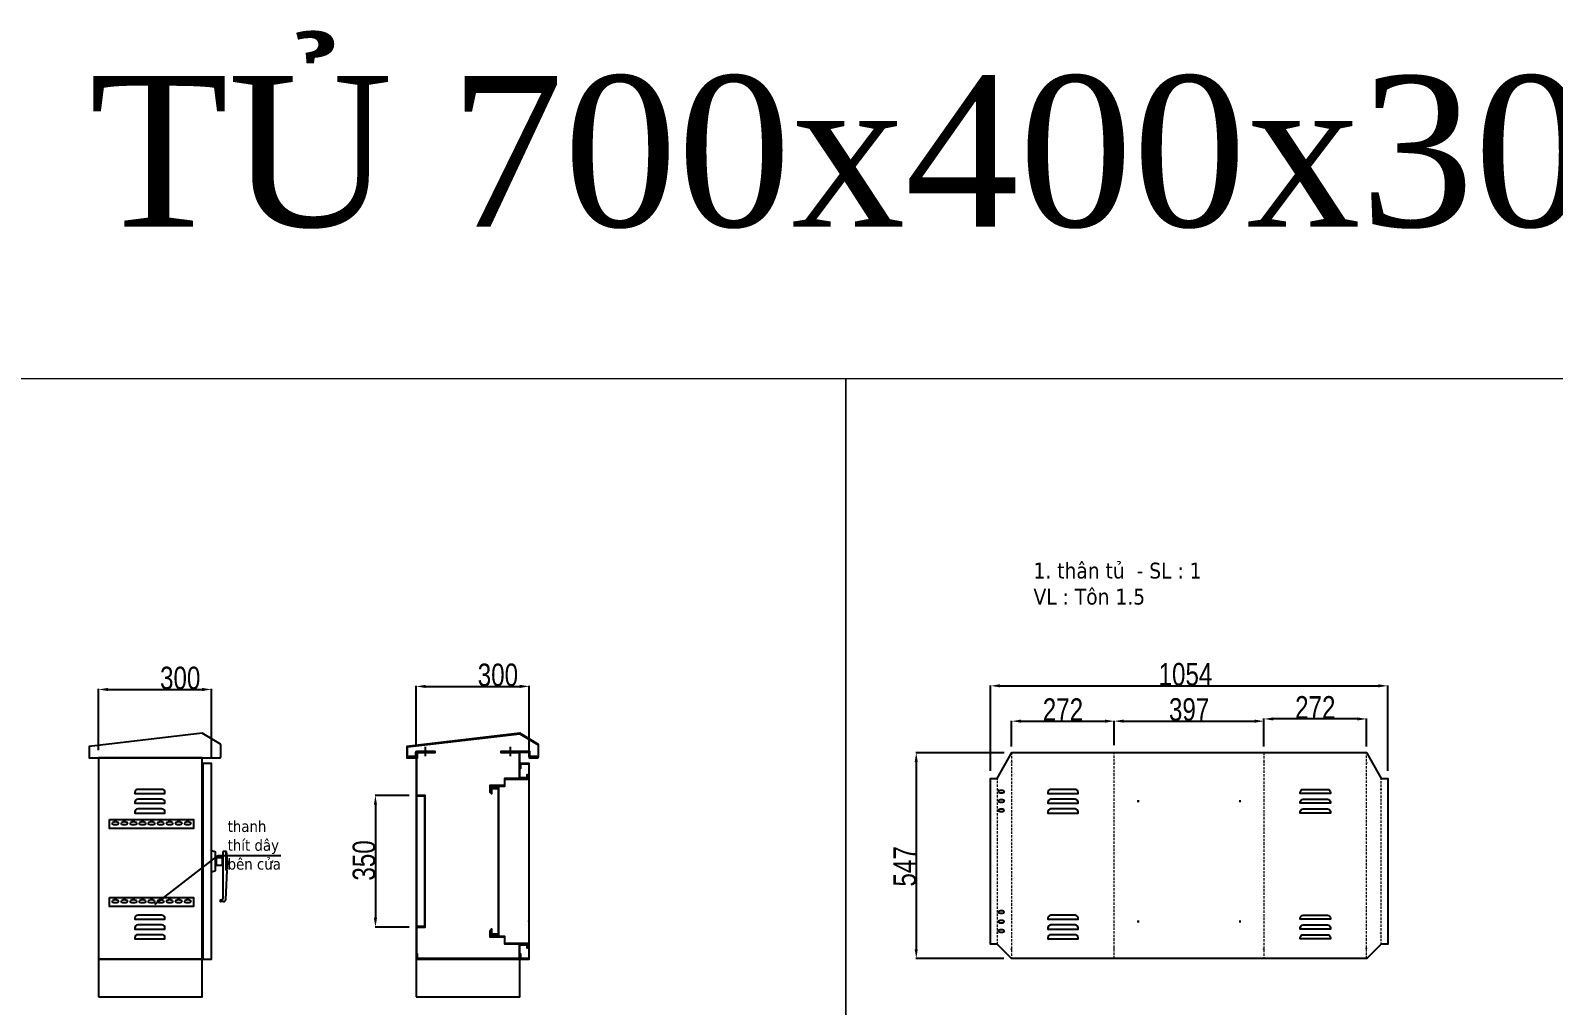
# Model space of a CAD drawing. Header units: inches. Extents: x 21 to 136330, y 8 to 58290.
# Drawn here: x 30903 to 34946, y 8443 to 11032 of the extents above; entities that cross this region are included whole.
import ezdxf
from ezdxf.enums import TextEntityAlignment as Align

# ---------------------------------------------------------------- set-up
doc = ezdxf.new("R2010")
doc.units = ezdxf.units.IN
doc.header["$MEASUREMENT"] = 0
doc.linetypes.add('EPL_DASH', pattern=[1, 0.5, -0.5])
doc.linetypes.add('HIDDEN', pattern=[9.525, 6.35, -3.175])
doc.layers.add('0 TĂNG CỨNG', color=7, linetype='Continuous', lineweight=15)
doc.layers.add('@.0.DM. NÉT ĐỨT', color=8, linetype='HIDDEN', lineweight=9)
for name, color, linetype in [('1-EMC-ACESS', 4, 'Continuous'), ('@.0.DM. NÉT CHÍNH', 7, 'Continuous'), ('@.0.DM. NÉT CHÍNH @ 1', 7, 'Continuous'), ('DIM', 96, 'Continuous'), ('equipments-cont.', 140, 'Continuous'), ('Text', 4, 'Continuous')]:
    doc.layers.add(name, color=color, linetype=linetype)
for name, color, linetype, transparency in [('@.0.DM. KÍCH THƯỚC', 8, 'Continuous', 0.2), ('@.0.DM. KÍCH THƯỚC @ 1', 8, 'Continuous', 0.2), ('@.DM. KÍCH THƯỚC', 8, 'Continuous', 0.2), ('@.DM. KÍCH THƯỚC @ 1', 8, 'Continuous', 0.2)]:
    doc.layers.add(name, color=color, linetype=linetype, transparency=transparency)
doc.styles.add('ARIAL', font='arial.ttf')
doc.styles.add('Note Text (ISO)', font='tahoma.ttf')
doc.styles.add('roman', font='roman.shx', dxfattribs={"width": 0.8})
doc.styles.add('Tahoma (Input Text)', font='tahoma.ttf')
doc.dimstyles.new('Kích thước Duy Mạnh', dxfattribs={"dimtxt": 30, "dimasz": 25, "dimexe": 1.25, "dimexo": 20, "dimtad": 1, "dimdec": 1, "dimtxsty": 'roman', "dimcen": 2.5, "dimclrd": 8, "dimclre": 8, "dimclrt": 2, "dimadec": 0, "dimazin": 0, "dimtfac": 1, "dimtdec": 1, "dimtix": 1, "dimtmove": 0, "dimatfit": 3, "dimfxl": 1, "dimtfillclr": 1, "dimarcsym": 0})

# ---------------------------------------------------------------- blocks, each defined once
blk = doc.blocks.new('KHUNG KT1')
at = {"color": 7}
blk.add_lwpolyline([(0, 0), (7128, 0), (7128, -5040), (0, -5040)], close=True, dxfattribs=at)
at = {"color": 1, "style": 'Tahoma (Input Text)', "flags": 8}
for tag, p in [('#01', (328.9, -4851.1)), ('#03', (1514.7, -4846.3)), ('#05', (2819, -4851.1)), ('#07', (4424, -4851.1)), ('#09', (5172.9, -4851.1)), ('#02', (189.8, -4995.1)), ('#04', (1755.3, -4995.1)), ('#06', (2727.8, -4995.1)), ('#08', (4382.7, -4995.1)), ('#10', (5172.9, -4995.1))]:
    blk.add_attdef(tag, p, '', height=60, dxfattribs=at)
blk.add_attdef('#11', text='', height=60, dxfattribs=at).set_placement((6996, -4961.6), align=Align.CENTER)
at = {"layer": '0 TĂNG CỨNG', "color": 1, "style": 'ARIAL'}
blk.add_attdef('#12', (852.8, -4987.6), '', height=60, dxfattribs=at)
blk = doc.blocks.new('*D1326')
at = {"layer": '@.DM. KÍCH THƯỚC', "color": 8, "lineweight": -2, "transparency": 16777216}
for p, q in [((31908.6, 9000.9), (31817.7, 9000.9)), ((31908.6, 8650.9), (31817.7, 8650.9))]:
    blk.add_line(p, q, dxfattribs=at)
at = {"layer": '@.DM. KÍCH THƯỚC', "lineweight": -2, "transparency": 16777216}
blk.add_line((31818.9, 8975.9), (31818.9, 8675.9), dxfattribs=at)
at = {"layer": '@.DM. KÍCH THƯỚC', "transparency": 16777216}
for points in [[(31814.7, 8975.9), (31823.1, 8975.9), (31818.9, 9000.9)], [(31814.7, 8675.9), (31823.1, 8675.9), (31818.9, 8650.9)]]:
    blk.add_solid(points, dxfattribs=at)
at = {"layer": 'Defpoints', "color": 0, "transparency": 16777216}
for p in [(31928.6, 9000.9), (31818.9, 8650.9), (31928.6, 8650.9)]:
    blk.add_point(p, dxfattribs=at)
at = {"layer": '@.DM. KÍCH THƯỚC', "color": 2, "transparency": 16777216, "insert": (31758.3, 8774.6), "char_height": 60, "attachment_point": 1, "rotation": 90, "style": 'roman'}
blk.add_mtext('350', dxfattribs=at)
blk = doc.blocks.new('*D1327')
at = {"layer": '@.DM. KÍCH THƯỚC', "color": 8, "lineweight": -2, "transparency": 16777216}
for p, q in [((31927.1, 9134.4), (31927.1, 9291.7)), ((32227.1, 9102.9), (32227.1, 9291.7))]:
    blk.add_line(p, q, dxfattribs=at)
at = {"layer": '@.DM. KÍCH THƯỚC', "lineweight": -2, "transparency": 16777216}
blk.add_line((31952.1, 9290.4), (32202.1, 9290.4), dxfattribs=at)
at = {"layer": '@.DM. KÍCH THƯỚC', "transparency": 16777216}
for points in [[(31952.1, 9294.6), (31952.1, 9286.2), (31927.1, 9290.4)], [(32202.1, 9294.6), (32202.1, 9286.2), (32227.1, 9290.4)]]:
    blk.add_solid(points, dxfattribs=at)
at = {"layer": 'Defpoints', "color": 0, "transparency": 16777216}
for p in [(32227.1, 9290.4), (31927.1, 9114.4), (32227.1, 9082.9)]:
    blk.add_point(p, dxfattribs=at)
at = {"layer": '@.DM. KÍCH THƯỚC', "color": 2, "transparency": 16777216, "insert": (32090.4, 9351), "char_height": 60, "attachment_point": 1, "style": 'roman'}
blk.add_mtext('300', dxfattribs=at)
blk = doc.blocks.new('*D1328')
at = {"layer": '@.DM. KÍCH THƯỚC', "color": 8, "lineweight": -2, "transparency": 16777216}
for p, q in [((31083.8, 9120.9), (31083.8, 9283.5)), ((31383.8, 9102.9), (31383.8, 9283.5))]:
    blk.add_line(p, q, dxfattribs=at)
at = {"layer": '@.DM. KÍCH THƯỚC', "lineweight": -2, "transparency": 16777216}
blk.add_line((31108.8, 9282.2), (31358.8, 9282.2), dxfattribs=at)
at = {"layer": '@.DM. KÍCH THƯỚC', "transparency": 16777216}
for points in [[(31108.8, 9286.4), (31108.8, 9278), (31083.8, 9282.2)], [(31358.8, 9286.4), (31358.8, 9278), (31383.8, 9282.2)]]:
    blk.add_solid(points, dxfattribs=at)
at = {"layer": 'Defpoints', "color": 0, "transparency": 16777216}
for p in [(31383.8, 9282.2), (31083.8, 9100.9), (31383.8, 9082.9)]:
    blk.add_point(p, dxfattribs=at)
at = {"layer": '@.DM. KÍCH THƯỚC', "color": 2, "transparency": 16777216, "insert": (31247.1, 9342.8), "char_height": 60, "attachment_point": 1, "style": 'roman'}
blk.add_mtext('300', dxfattribs=at)
blk = doc.blocks.new('*D1339')
at = {"layer": '@.DM. KÍCH THƯỚC', "color": 8, "lineweight": -2, "transparency": 16777216}
for p, q in [((33487.7, 9114.4), (33253.1, 9114.4)), ((33487.1, 8567.4), (33253.1, 8567.4))]:
    blk.add_line(p, q, dxfattribs=at)
at = {"layer": '@.DM. KÍCH THƯỚC', "lineweight": -2, "transparency": 16777216}
blk.add_line((33254.4, 9089.4), (33254.4, 8592.4), dxfattribs=at)
at = {"layer": '@.DM. KÍCH THƯỚC', "transparency": 16777216}
for points in [[(33250.2, 9089.4), (33258.5, 9089.4), (33254.4, 9114.4)], [(33250.2, 8592.4), (33258.5, 8592.4), (33254.4, 8567.4)]]:
    blk.add_solid(points, dxfattribs=at)
at = {"layer": 'Defpoints', "color": 0, "transparency": 16777216}
for p in [(33507.7, 9114.4), (33254.4, 8567.4), (33507.1, 8567.4)]:
    blk.add_point(p, dxfattribs=at)
at = {"layer": '@.DM. KÍCH THƯỚC', "color": 2, "transparency": 16777216, "insert": (33193.8, 8758.8), "char_height": 60, "attachment_point": 1, "rotation": 90, "style": 'roman'}
blk.add_mtext('547', dxfattribs=at)
blk = doc.blocks.new('*D1340')
at = {"layer": '@.DM. KÍCH THƯỚC', "color": 8, "lineweight": -2, "transparency": 16777216}
for p, q in [((33451.6, 9065.9), (33451.6, 9293.2)), ((34505.9, 9065.9), (34505.9, 9293.2))]:
    blk.add_line(p, q, dxfattribs=at)
at = {"layer": '@.DM. KÍCH THƯỚC', "lineweight": -2, "transparency": 16777216}
blk.add_line((33476.6, 9291.9), (34480.9, 9291.9), dxfattribs=at)
at = {"layer": '@.DM. KÍCH THƯỚC', "transparency": 16777216}
for points in [[(33476.6, 9296.1), (33476.6, 9287.8), (33451.6, 9291.9)], [(34480.9, 9296.1), (34480.9, 9287.8), (34505.9, 9291.9)]]:
    blk.add_solid(points, dxfattribs=at)
at = {"layer": 'Defpoints', "color": 0, "transparency": 16777216}
for p in [(34505.9, 9291.9), (33451.6, 9045.9), (34505.9, 9045.9)]:
    blk.add_point(p, dxfattribs=at)
at = {"layer": '@.DM. KÍCH THƯỚC', "color": 2, "transparency": 16777216, "insert": (33897.6, 9352.6), "char_height": 60, "attachment_point": 1, "style": 'roman'}
blk.add_mtext('1054', dxfattribs=at)
blk = doc.blocks.new('TV-HTS4')
at = {"layer": 'equipments-cont.'}
for p, q in [((12, 10), (10, 12)), ((12, 10), (28, 10)), ((12, 10), (12, -10)), ((28, 10), (30, 12)), ((28, 10), (28, -10)), ((40, 26.4), (32, 26.4)), ((39, -21), (39, 26.4)), ((42, 0), (40, 26.4)), ((42, 0), (41.1, -21)), ((12, -10), (10, -12)), ((12, -10), (28, -10)), ((28, -10), (30, -12)), ((40.9, -24), (37.1, -102.1)), ((39, -23.5), (39, -21)), ((40.4, -23.5), (39, -23.5)), ((40.6, -21.5), (39.5, -21.5)), ((22.5, -104.3), (22.5, -106)), ((28, -102.4), (23.3, -103.3)), ((32.1, -107), (23.5, -107))]:
    blk.add_line(p, q, dxfattribs=at)
blk.add_lwpolyline([(0, 28.5), (8.5, 26.4, -0.344151), (10, 24.4), (10, -24.4, -0.344151), (8.5, -26.4), (0, -28.5)], format="xyb", close=True, dxfattribs=at)
blk.add_lwpolyline([(30, 24.4), (30, -100)], dxfattribs=at)
for centre, radius, start, end in [((32, 24.4), 2, 90, 180), ((39.5, -21), 0.5, 180, 270), ((40.4, -24), 0.5, 357.4899, 90), ((40.6, -21), 0.5, 270, 357.4899), ((23.5, -104.3), 1, 101.3099, 180), ((23.5, -106), 1, 180, 270), ((27.5, -100), 2.5, 281.3099, 0), ((32.1, -102), 5, 270, 358.5193)]:
    blk.add_arc(centre, radius, start, end, dxfattribs=at)
blk = doc.blocks.new('A$C7B5F0327')
at = {"color": 253}
for p, q in [((4, 8), (12, 8)), ((4, 0), (12, 0))]:
    blk.add_line(p, q, dxfattribs=at)
for centre, start, end in [((4, 4), 90, 270), ((12, 4), 270, 90)]:
    blk.add_arc(centre, 4, start, end, dxfattribs=at)
blk = doc.blocks.new('*U390')
at = {"layer": 'DIM', "color": 7, "linetype": 'EPL_DASH', "xscale": -1}
blk.add_blockref('A$C7B5F0327', (8, -4), dxfattribs=at)
blk = doc.blocks.new('*U391')
at = {"layer": '@.DM. KÍCH THƯỚC', "color": 0, "linetype": 'ByBlock', "lineweight": -2, "transparency": 16777216}
for p in [(0, 0), (24, 0), (48, 0), (72, 0), (96, 0), (120, 0), (144, 0), (168, 0), (192, 0)]:
    blk.add_blockref('*U390', p, dxfattribs=at)
blk = doc.blocks.new('*U392')
at = {"layer": 'DIM', "color": 7, "linetype": 'EPL_DASH', "xscale": -1}
blk.add_blockref('A$C7B5F0327', (8, -4), dxfattribs=at)
blk = doc.blocks.new('*U393')
at = {"layer": '@.DM. KÍCH THƯỚC', "color": 0, "linetype": 'ByBlock', "lineweight": -2, "transparency": 16777216}
for p in [(0, 0), (24, 0), (48, 0), (72, 0), (96, 0), (120, 0), (144, 0), (168, 0), (192, 0)]:
    blk.add_blockref('*U392', p, dxfattribs=at)
blk = doc.blocks.new('*D1354')
at = {"layer": '@.0.DM. NÉT CHÍNH', "color": 8, "lineweight": -2, "transparency": 16777216}
for p, q in [((33507.6, 9130.4), (33507.6, 9199.3)), ((33780, 9134.4), (33780, 9199.3))]:
    blk.add_line(p, q, dxfattribs=at)
at = {"layer": '@.0.DM. NÉT CHÍNH', "lineweight": -2, "transparency": 16777216}
blk.add_line((33532.6, 9198.1), (33755, 9198.1), dxfattribs=at)
at = {"layer": '@.0.DM. NÉT CHÍNH', "transparency": 16777216}
for points in [[(33532.6, 9202.3), (33532.6, 9193.9), (33507.6, 9198.1)], [(33755, 9202.3), (33755, 9193.9), (33780, 9198.1)]]:
    blk.add_solid(points, dxfattribs=at)
at = {"layer": 'Defpoints', "color": 0, "transparency": 16777216}
for p in [(33780, 9198.1), (33507.6, 9110.4), (33780, 9114.4)]:
    blk.add_point(p, dxfattribs=at)
at = {"layer": '@.0.DM. NÉT CHÍNH', "color": 2, "transparency": 16777216, "insert": (33643.8, 9228.7), "char_height": 60, "attachment_point": 5, "style": 'roman'}
blk.add_mtext('272', dxfattribs=at)
blk = doc.blocks.new('*D1355')
at = {"layer": '@.0.DM. NÉT CHÍNH', "color": 8, "lineweight": -2, "transparency": 16777216}
for p, q in [((33780, 9134.4), (33780, 9199.3)), ((34177.4, 9134.4), (34177.4, 9199.3))]:
    blk.add_line(p, q, dxfattribs=at)
at = {"layer": '@.0.DM. NÉT CHÍNH', "lineweight": -2, "transparency": 16777216}
blk.add_line((33805, 9198.1), (34152.4, 9198.1), dxfattribs=at)
at = {"layer": '@.0.DM. NÉT CHÍNH', "transparency": 16777216}
for points in [[(33805, 9202.3), (33805, 9193.9), (33780, 9198.1)], [(34152.4, 9202.3), (34152.4, 9193.9), (34177.4, 9198.1)]]:
    blk.add_solid(points, dxfattribs=at)
at = {"layer": 'Defpoints', "color": 0, "transparency": 16777216}
for p in [(34177.4, 9198.1), (33780, 9114.4), (34177.4, 9114.4)]:
    blk.add_point(p, dxfattribs=at)
at = {"layer": '@.0.DM. NÉT CHÍNH', "color": 2, "transparency": 16777216, "insert": (33978.7, 9228.7), "char_height": 60, "attachment_point": 5, "style": 'roman'}
blk.add_mtext('397', dxfattribs=at)
blk = doc.blocks.new('*D1356')
at = {"layer": '@.0.DM. NÉT CHÍNH', "color": 8, "lineweight": -2, "transparency": 16777216}
for p, q in [((34177.4, 9130.4), (34177.4, 9205.2)), ((34449.8, 9130.4), (34449.8, 9205.2))]:
    blk.add_line(p, q, dxfattribs=at)
at = {"layer": '@.0.DM. NÉT CHÍNH', "lineweight": -2, "transparency": 16777216}
blk.add_line((34424.8, 9204), (34202.4, 9204), dxfattribs=at)
at = {"layer": '@.0.DM. NÉT CHÍNH', "transparency": 16777216}
for points in [[(34202.4, 9208.1), (34202.4, 9199.8), (34177.4, 9204)], [(34424.8, 9208.1), (34424.8, 9199.8), (34449.8, 9204)]]:
    blk.add_solid(points, dxfattribs=at)
at = {"layer": 'Defpoints', "color": 0, "transparency": 16777216}
for p in [(34177.4, 9204), (34177.4, 9110.4), (34449.8, 9110.4)]:
    blk.add_point(p, dxfattribs=at)
at = {"layer": '@.0.DM. NÉT CHÍNH', "color": 2, "transparency": 16777216, "insert": (34313.6, 9234.6), "char_height": 60, "attachment_point": 5, "style": 'roman'}
blk.add_mtext('272', dxfattribs=at)

msp = doc.modelspace()

# ---------------------------------------------------------------- linework, layer by layer
at = {"layer": '@.0.DM. NÉT CHÍNH'}
for p, q in [((31952.1272, 9105.1606), (31952.1272, 9130.163)), ((32177.1272, 9105.1606), (32177.1272, 9130.163)), ((32225.6272, 8665.9112), (32225.6272, 8667.4112))]:
    msp.add_line(p, q, dxfattribs=at)
at = {"layer": '@.0.DM. NÉT CHÍNH', "color": 1}
for p, q in [((33507.6404, 9089.9848), (33507.6404, 9088.4848)), ((33780.0334, 9087.6865), (33780.0334, 9086.1865)), ((34177.4263, 9089.7378), (34177.4263, 9088.2378)), ((34449.8192, 9088.0313), (34449.8192, 9086.5313)), ((33470.2475, 9017.6396), (33470.2475, 9016.1396)), ((34487.2121, 9017.4568), (34487.2121, 9015.9568)), ((33841.2298, 8985.9112), (33846.2298, 8985.9112)), ((33843.7298, 8988.4112), (33843.7298, 8983.4112)), ((34111.2298, 8985.9112), (34116.2298, 8985.9112)), ((34113.7298, 8988.4112), (34113.7298, 8983.4112)), ((33841.2298, 8665.9112), (33846.2298, 8665.9112)), ((33843.7298, 8668.4112), (33843.7298, 8663.4112)), ((34111.2298, 8665.9112), (34116.2298, 8665.9112)), ((34113.7298, 8668.4112), (34113.7298, 8663.4112)), ((33470.2475, 8634.3501), (33470.2475, 8635.8501)), ((34487.2121, 8634.5329), (34487.2121, 8636.0329)), ((33507.6404, 8591.7998), (33507.6404, 8593.2998)), ((33780.0334, 8594.0982), (33780.0334, 8595.5982)), ((34177.4263, 8592.0468), (34177.4263, 8593.5468)), ((34449.8192, 8593.7534), (34449.8192, 8595.2534))]:
    msp.add_line(p, q, dxfattribs=at)
at = {"layer": '@.0.DM. NÉT CHÍNH'}
for points in [[(31060.3418, 9100.9112), (31383.8407, 9100.8502), (31405.8407, 9100.8479, 0.414213562), (31408.841, 9103.8475), (31408.8442, 9134.149, 0.263446003), (31407.388, 9136.7216), (31358.8473, 9165.8532), (31058.8418, 9130.9112), (31058.8418, 9100.9112)], [(31925.6272, 9114.4112), (31925.6272, 9105.4112, -0.414213562), (31924.1272, 9103.9112), (31907.1272, 9103.9112), (31907.1272, 9102.4112), (31924.1272, 9102.4112, 0.414213562), (31927.1272, 9105.4112), (31927.1272, 9114.4112, -0.414213562), (31928.6272, 9115.9112), (31977.1272, 9115.9112), (31977.1272, 9117.4112), (31928.6272, 9117.4112, 0.414213562)], [(31930.6272, 9112.9112, -0.414213562), (31932.1272, 9114.4112), (31977.1272, 9114.4112), (31977.1272, 9115.9112), (31932.1272, 9115.9112, 0.414213562), (31929.1272, 9112.9112), (31929.1272, 9100.9112), (31930.6272, 9100.9112)], [(32230.1272, 9102.4112), (32247.1272, 9102.4112), (32247.1272, 9103.9112), (32230.1272, 9103.9112, -0.414213562), (32228.6272, 9105.4112), (32228.6272, 9117.4112), (32152.1272, 9117.4112), (32152.1272, 9115.9112), (32227.1272, 9115.9112), (32227.1272, 9105.4112, 0.414213562)], [(32200.6272, 9112.9112), (32200.6272, 9045.9112), (32220.6272, 9045.9112), (32220.6272, 9047.4112), (32202.1272, 9047.4112), (32202.1272, 9112.9112, 0.414213562), (32199.1272, 9115.9112), (32152.1272, 9115.9112), (32152.1272, 9114.4112), (32199.1272, 9114.4112, -0.414213562)]]:
    msp.add_lwpolyline(points, format="xyb", close=True, dxfattribs=at)
msp.add_lwpolyline([(31905.1272, 9100.9112), (31927.1272, 9100.9112), (31927.1272, 9102.4112), (31903.6272, 9102.4112), (31903.6272, 9129.5231), (32201.7714, 9164.3207), (32250.6297, 9134.9984), (32250.6265, 9103.8477, -0.414213562), (32249.1263, 9102.3479), (32227.1263, 9102.3502), (32227.1262, 9100.8502), (32249.1262, 9100.8479, 0.414213562), (32252.1265, 9103.8475), (32252.1298, 9135.8475), (32202.1327, 9165.8532), (31902.1272, 9130.9112), (31902.1272, 9100.9114), (31927.1272, 9100.9081)], format="xyb", dxfattribs=at)
for points in [[(31083.8418, 8565.9112), (31358.8418, 8565.9112), (31358.8418, 9100.8534), (31083.8418, 9100.8534)], [(31928.6272, 8565.9112), (31928.6272, 9114.4112), (31927.1272, 9114.4112), (31927.1272, 8565.9112)], [(33468.944, 9045.9112), (33508.0868, 9114.4112), (34449.3728, 9114.4112), (34488.5157, 9045.9112), (34505.9086, 9045.9112), (34505.9086, 8605.9112), (34488.5157, 8605.9112), (34450.0157, 8567.4112), (33507.444, 8567.4112), (33468.944, 8605.9112), (33451.5511, 8605.9112), (33451.5511, 9045.9112)], [(31360.3418, 8565.9112), (31383.8418, 8565.9112), (31383.8418, 9085.9112), (31360.3418, 9085.9112)], [(32225.6272, 9084.4112), (32225.6272, 8567.4112), (32205.1272, 8567.4112), (32205.1272, 8578.9112), (32203.6272, 8578.9112), (32203.6272, 8565.9112), (32227.1272, 8565.9112), (32227.1272, 9085.9112), (32203.6272, 9085.9112), (32203.6272, 9072.9112), (32205.1272, 9072.9112), (32205.1272, 9084.4112)], [(32124.1272, 9009.9112), (32124.1272, 9025.4112), (32162.6272, 9025.4112), (32162.6272, 9043.9112), (32222.6272, 9043.9112), (32222.6272, 9055.9112), (32221.1272, 9055.9112), (32221.1272, 9045.4112), (32161.1272, 9045.4112), (32161.1272, 9026.9112), (32122.6272, 9026.9112), (32122.6272, 9009.9112)], [(32144.6272, 9019.4112), (32144.6272, 8632.4112), (32127.6272, 8632.4112), (32127.6272, 8645.9112), (32126.1272, 8645.9112), (32126.1272, 8630.9112), (32146.1272, 8630.9112), (32146.1272, 9020.9112), (32126.1272, 9020.9112), (32126.1272, 9005.9112), (32127.6272, 9005.9112), (32127.6272, 9019.4112)], [(31928.6272, 9000.9112), (31928.6272, 8999.4112), (31949.1272, 8999.4112), (31949.1272, 8652.4112), (31928.6272, 8652.4112), (31928.6272, 8650.9112), (31950.6272, 8650.9112), (31950.6272, 9000.9112)], [(32122.6272, 8641.9112), (32122.6272, 8624.9112), (32161.1272, 8624.9112), (32161.1272, 8606.4112), (32221.1272, 8606.4112), (32221.1272, 8595.9112), (32222.6272, 8595.9112), (32222.6272, 8607.9112), (32162.6272, 8607.9112), (32162.6272, 8626.4112), (32124.1272, 8626.4112), (32124.1272, 8641.9112)], [(31930.6272, 8580.9112), (31929.1272, 8580.9112), (31929.1272, 8565.9112), (32202.1272, 8565.9112), (32202.1272, 8604.4112), (32220.6272, 8604.4112), (32220.6272, 8605.9112), (32200.6272, 8605.9112), (32200.6272, 8567.4112), (31930.6272, 8567.4112)], [(31083.8418, 8465.9112), (31358.8418, 8465.9112), (31358.8418, 8565.9112), (31083.8418, 8565.9112)], [(31927.1272, 8465.9112), (32202.1272, 8465.9112), (32202.1272, 8565.9112), (31927.1272, 8565.9112)]]:
    msp.add_lwpolyline(points, close=True, dxfattribs=at)
at = {"layer": '@.0.DM. NÉT CHÍNH', "color": 2}
for points in [[(31252.0383, 9016.9112), (31188.0383, 9016.9112, 0.414213562), (31180.0383, 9008.9112), (31180.0383, 9005.9112), (31260.0383, 9005.9112), (31260.0383, 9008.9112, 0.414213562)], [(33675.8369, 9016.9112), (33611.8369, 9016.9112, 0.414213562), (33603.8369, 9008.9112), (33603.8369, 9005.9112), (33683.8369, 9005.9112), (33683.8369, 9008.9112, 0.414213562)], [(34281.6227, 9016.9112), (34345.6227, 9016.9112, -0.414213562), (34353.6227, 9008.9112), (34353.6227, 9005.9112), (34273.6227, 9005.9112), (34273.6227, 9008.9112, -0.414213562)], [(31252.0383, 8990.9112), (31188.0383, 8990.9112, 0.414213562), (31180.0383, 8982.9112), (31180.0383, 8979.9112), (31260.0383, 8979.9112), (31260.0383, 8982.9112, 0.414213562)], [(33483.444, 9006.9112), (33477.444, 9006.9112, -1), (33477.444, 9014.9112), (33483.444, 9014.9112, -1)], [(33477.444, 8989.9112), (33483.444, 8989.9112, -1), (33483.444, 8981.9112), (33477.444, 8981.9112, -1)], [(33675.8369, 8990.9112), (33611.8369, 8990.9112, 0.414213562), (33603.8369, 8982.9112), (33603.8369, 8979.9112), (33683.8369, 8979.9112), (33683.8369, 8982.9112, 0.414213562)], [(34281.6227, 8990.9112), (34345.6227, 8990.9112, -0.414213562), (34353.6227, 8982.9112), (34353.6227, 8979.9112), (34273.6227, 8979.9112), (34273.6227, 8982.9112, -0.414213562)], [(31252.0383, 8964.9112), (31188.0383, 8964.9112, 0.414213562), (31180.0383, 8956.9112), (31180.0383, 8953.9112), (31260.0383, 8953.9112), (31260.0383, 8956.9112, 0.414213562)], [(33477.444, 8964.9112), (33483.444, 8964.9112, -1), (33483.444, 8956.9112), (33477.444, 8956.9112, -1)], [(33675.8369, 8964.9112), (33611.8369, 8964.9112, 0.414213562), (33603.8369, 8956.9112), (33603.8369, 8953.9112), (33683.8369, 8953.9112), (33683.8369, 8956.9112, 0.414213562)], [(34281.6227, 8964.9112), (34345.6227, 8964.9112, -0.414213562), (34353.6227, 8956.9112), (34353.6227, 8953.9112), (34273.6227, 8953.9112), (34273.6227, 8956.9112, -0.414213562)], [(33477.444, 8694.9112), (33483.444, 8694.9112, -1), (33483.444, 8686.9112), (33477.444, 8686.9112, -1)], [(31252.0383, 8682.9112), (31188.0383, 8682.9112, 0.414213562), (31180.0383, 8674.9112), (31180.0383, 8671.9112), (31260.0383, 8671.9112), (31260.0383, 8674.9112, 0.414213562)], [(31252.0383, 8656.9112), (31188.0383, 8656.9112, 0.414213562), (31180.0383, 8648.9112), (31180.0383, 8645.9112), (31260.0383, 8645.9112), (31260.0383, 8648.9112, 0.414213562)], [(33477.444, 8669.9112), (33483.444, 8669.9112, -1), (33483.444, 8661.9112), (33477.444, 8661.9112, -1)], [(33675.8369, 8682.9112), (33611.8369, 8682.9112, 0.414213562), (33603.8369, 8674.9112), (33603.8369, 8671.9112), (33683.8369, 8671.9112), (33683.8369, 8674.9112, 0.414213562)], [(33675.8369, 8656.9112), (33611.8369, 8656.9112, 0.414213562), (33603.8369, 8648.9112), (33603.8369, 8645.9112), (33683.8369, 8645.9112), (33683.8369, 8648.9112, 0.414213562)], [(34281.6227, 8682.9112), (34345.6227, 8682.9112, -0.414213562), (34353.6227, 8674.9112), (34353.6227, 8671.9112), (34273.6227, 8671.9112), (34273.6227, 8674.9112, -0.414213562)], [(34281.6227, 8656.9112), (34345.6227, 8656.9112, -0.414213562), (34353.6227, 8648.9112), (34353.6227, 8645.9112), (34273.6227, 8645.9112), (34273.6227, 8648.9112, -0.414213562)], [(31252.0383, 8630.9112), (31188.0383, 8630.9112, 0.414213562), (31180.0383, 8622.9112), (31180.0383, 8619.9112), (31260.0383, 8619.9112), (31260.0383, 8622.9112, 0.414213562)], [(33477.444, 8644.9112), (33483.444, 8644.9112, -1), (33483.444, 8636.9112), (33477.444, 8636.9112, -1)], [(33675.8369, 8630.9112), (33611.8369, 8630.9112, 0.414213562), (33603.8369, 8622.9112), (33603.8369, 8619.9112), (33683.8369, 8619.9112), (33683.8369, 8622.9112, 0.414213562)], [(34281.6227, 8630.9112), (34345.6227, 8630.9112, -0.414213562), (34353.6227, 8622.9112), (34353.6227, 8619.9112), (34273.6227, 8619.9112), (34273.6227, 8622.9112, -0.414213562)]]:
    msp.add_lwpolyline(points, format="xyb", close=True, dxfattribs=at)
at = {"layer": '@.0.DM. NÉT ĐỨT'}
for p, q in [((33507.6404, 9114.3735), (33507.6404, 8567.4112)), ((33780.0334, 8567.4112), (33780.0334, 9114.4112)), ((34177.4263, 9114.4112), (34177.4263, 8567.4112)), ((34449.8192, 8567.4112), (34449.8192, 9114.3735)), ((33470.2475, 8604.4112), (33470.2475, 9048.5362)), ((34487.2121, 9048.5362), (34487.2121, 8604.4112))]:
    msp.add_line(p, q, dxfattribs=at)
at = {"layer": '@.DM. KÍCH THƯỚC'}
for points in [[(31112.5746, 8936.6925), (31335.6075, 8936.6925), (31335.6075, 8913.1999), (31112.5746, 8913.1999)], [(31112.5746, 8729.4971), (31335.6075, 8729.4971), (31335.6075, 8706.0045), (31112.5746, 8706.0045)]]:
    msp.add_lwpolyline(points, close=True, dxfattribs=at)

# ---------------------------------------------------------------- block references
at = {"layer": '0 TĂNG CỨNG', "color": 1, "xscale": 0.8792977987369557, "yscale": 0.8792977987369557, "zscale": 0.8792977987369557}
for p in [(26800.1213, 10108.4299), (33067.756, 10108.4299)]:
    msp.add_blockref('KHUNG KT1', p, dxfattribs=at)
at = {"layer": '@.DM. KÍCH THƯỚC'}
for name, p in [('*U393', (31128.5605, 8926.6925)), ('*U391', (31128.5605, 8719.4971))]:
    msp.add_blockref(name, p, dxfattribs=at)
at = {"layer": 'Text'}
msp.add_blockref('TV-HTS4', (31383.8418, 8825.9112), dxfattribs=at)

# ---------------------------------------------------------------- texts
at = {"layer": '1-EMC-ACESS', "color": 1, "linetype": 'ByBlock', "lineweight": -2, "insert": (33199.4725, 10911.6182), "char_height": 400.0752, "width": 13787.318684, "attachment_point": 2, "style": 'ARIAL'}
msp.add_mtext('{\\fTimes New Roman|b0|i0|c0|p18;\\C2;TỦ 700x400x300}', dxfattribs=at)
at = {"layer": '@.0.DM. KÍCH THƯỚC', "insert": (31426.4692, 8933.8122), "char_height": 30, "width": 419.497697, "attachment_point": 1, "style": 'Note Text (ISO)'}
msp.add_mtext('thanh \\Pthít dây\\Pbên cửa', dxfattribs=at)
at = {"layer": '@.0.DM. NÉT CHÍNH', "color": 2, "insert": (33565.5741, 9618.9298), "char_height": 41.999999, "width": 551.411705, "attachment_point": 1, "line_spacing_factor": 0.987884, "style": 'Note Text (ISO)'}
msp.add_mtext('1. thân tủ  - SL : 1\\PVL : Tôn 1.5', dxfattribs=at)

# ---------------------------------------------------------------- dimensions: what is measured, and where the dimension line sits
at = {"layer": '@.0.DM. NÉT CHÍNH @ 1'}
for base, p1, p2, picture, middle in [((33780.0334, 9198.087), (33507.6404, 9110.4207), (33780.0334, 9114.4112), '*D1354', (33643.8369, 9228.712)), ((34177.4263, 9198.087), (33780.0334, 9114.4112), (34177.4263, 9114.4112), '*D1355', (33978.7298, 9228.712)), ((34177.4263, 9203.9691), (34449.8192, 9110.3519), (34177.4263, 9110.3519), '*D1356', (34313.6227, 9234.5941))]:
    dim = msp.add_linear_dim(base=base, p1=p1, p2=p2, dimstyle='Kích thước Duy Mạnh', override={"dimscale": 1, "dimtxt": 60, "dimdec": 0, "dimclrd": 256, "dimtdec": 0, "dimtix": 1, "dimtofl": 1, "dimtmove": 0, "dimatfit": 3}, dxfattribs=at)
    dim.commit()
    dim.dimension.update_dxf_attribs({"geometry": picture, "text_midpoint": middle})
at = {"layer": '@.DM. KÍCH THƯỚC @ 1', "color": 0}
dim = msp.add_linear_dim(base=(31383.8418, 9282.2018), p1=(31083.8418, 9100.9081), p2=(31383.8418, 9082.9112), dimstyle='Kích thước Duy Mạnh', override={"dimscale": 1, "dimtxt": 60, "dimdec": 0, "dimclrd": 256, "dimtdec": 0, "dimtix": 1, "dimtofl": 0, "dimtmove": 0, "dimatfit": 1}, dxfattribs=at)
dim.commit()
dim.dimension.update_dxf_attribs({"geometry": '*D1328', "text_midpoint": (31308.8418, 9282.2018), "dimtype": 128})
for base, p1, p2, angle, picture, middle in [((32227.1272, 9290.4145), (31927.1272, 9114.4112), (32227.1272, 9082.9112), 180, '*D1327', (32152.1272, 9290.4145)), ((34505.9086, 9291.9461), (33451.5511, 9045.9112), (34505.9086, 9045.9112), 180, '*D1340', (33978.7298, 9291.9461)), ((33254.3813, 8567.4112), (33507.6625, 9114.4112), (33507.075, 8567.4112), 90, '*D1339', (33254.3813, 8820.5086)), ((31818.9131, 8650.9112), (31928.6272, 9000.9112), (31928.6272, 8650.9112), 90, '*D1326', (31818.9131, 8836.2747))]:
    dim = msp.add_linear_dim(base=base, p1=p1, p2=p2, angle=angle, dimstyle='Kích thước Duy Mạnh', override={"dimscale": 1, "dimtxt": 60, "dimdec": 0, "dimclrd": 256, "dimtdec": 0, "dimtix": 1, "dimtofl": 0, "dimtmove": 0, "dimatfit": 1}, dxfattribs=at)
    dim.commit()
    dim.dimension.update_dxf_attribs({"geometry": picture, "text_midpoint": middle, "dimtype": 128})

# ---------------------------------------------------------------- leaders
at = {"layer": '@.0.DM. KÍCH THƯỚC @ 1', "annotation_type": 0, "has_hookline": 1, "hookline_direction": 0, "text_width": 140.8328}
msp.add_leader([(31232.9597, 8711.5585), (31401.4692, 8841.5638), (31426.4692, 8841.5638)], dimstyle='Kích thước Duy Mạnh', override={"dimscale": 1, "dimdec": 0, "dimclrd": 256, "dimtdec": 0}, dxfattribs=at)

doc.saveas('drawing.dxf')
